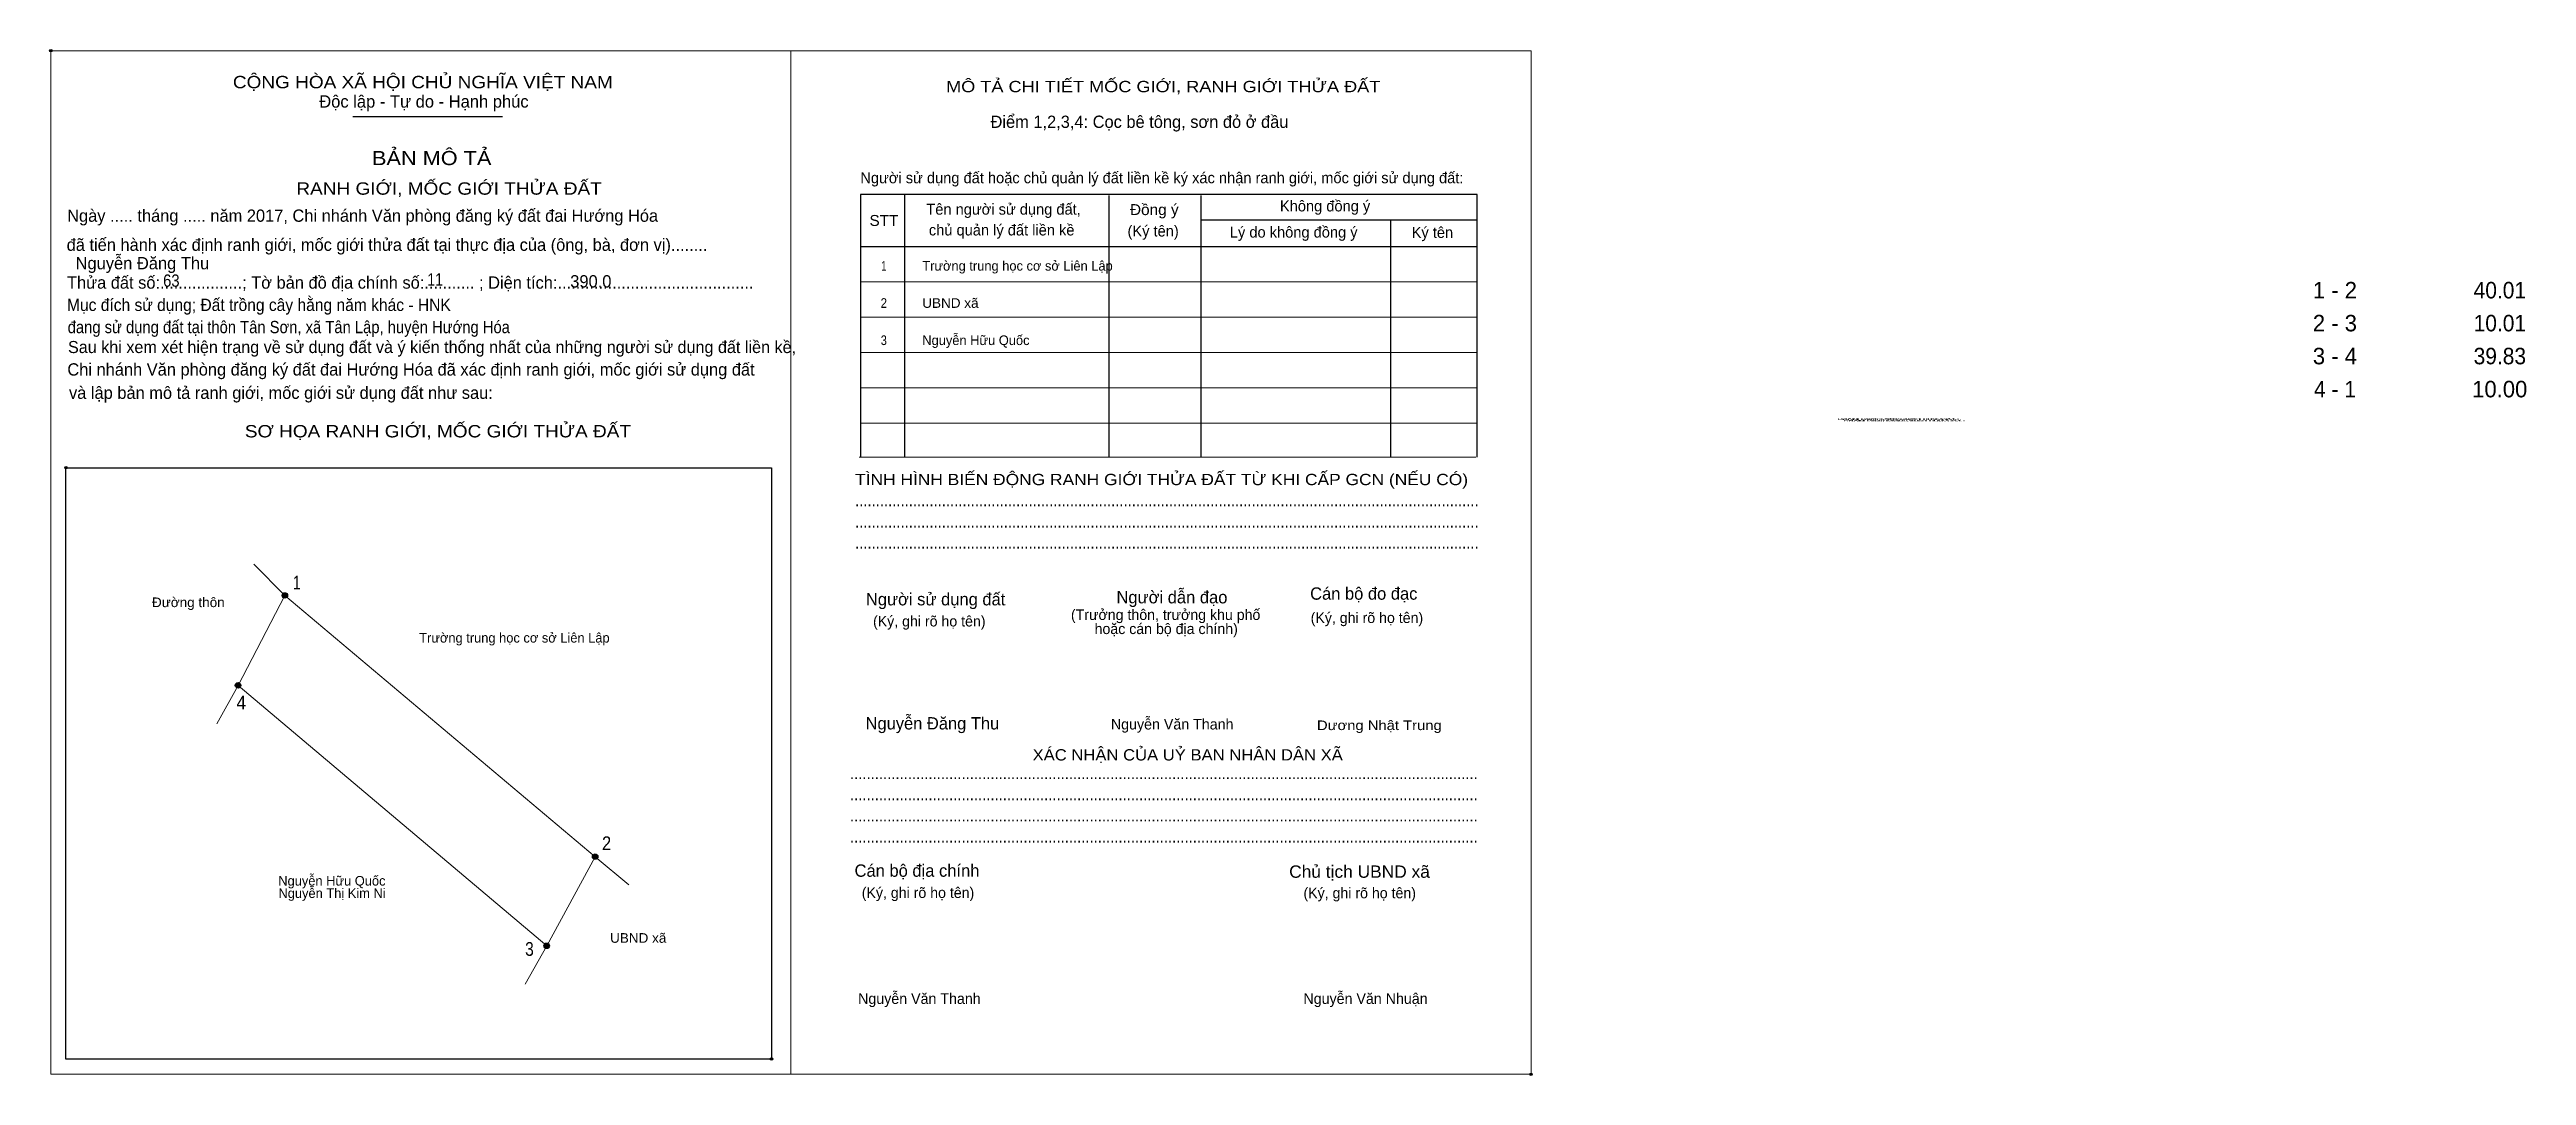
# Model space of a CAD drawing. Header units: metres. Extents: x 547901 to 548145, y 1837698 to 1837799.
import ezdxf
from ezdxf.enums import TextEntityAlignment as Align

# ---------------------------------------------------------------- set-up
doc = ezdxf.new("R2010")
doc.units = ezdxf.units.M
doc.header["$LTSCALE"] = 0.48
doc.header["$PDMODE"] = 32
doc.header["$PDSIZE"] = 0.24
for name, color, linetype, lineweight in [('1', 7, 'Continuous', 25), ('10', 7, 'Continuous', 13), ('11', 7, 'Continuous', 25), ('2', 7, 'Continuous', 13), ('27', 7, 'Continuous', 13)]:
    doc.layers.add(name, color=color, linetype=linetype, lineweight=lineweight)
for name, color, linetype in [('36', 7, 'Continuous'), ('52', 7, 'Continuous'), ('6', 7, 'Continuous'), ('60', 7, 'Continuous'), ('9', 7, 'Continuous')]:
    doc.layers.add(name, color=color, linetype=linetype)

msp = doc.modelspace()

# ---------------------------------------------------------------- hatches: boundary and pattern name
at = {"layer": '11'}
for points in [[(547924.6209, 1837745.35, 1), (547924.0791, 1837745.35, 1)], [(547920.0009, 1837736.48, 1), (547919.4591, 1837736.48, 1)], [(547955.2218, 1837719.5815, 1), (547954.6799, 1837719.5815, 1)], [(547950.4409, 1837710.79, 1), (547949.8991, 1837710.79, 1)], [(547950.4409, 1837710.79, 1), (547949.8991, 1837710.79, 1)]]:
    msp.add_hatch(color=256, dxfattribs=at).paths.add_polyline_path(points)

# ---------------------------------------------------------------- linework, layer by layer
at = {"layer": '1'}
for p, q in [((547931.06, 1837792.61), (547945.82, 1837792.61)), ((547985.47, 1837784.91), (547985.47, 1837758.98)), ((548005.61, 1837784.8), (548005.61, 1837758.98)), ((548014.69, 1837784.8), (548014.69, 1837758.98)), ((548014.69, 1837782.4), (548041.92, 1837782.4)), ((548033.39, 1837782.4), (548033.39, 1837758.98)), ((547981.1, 1837779.76), (548041.92, 1837779.76))]:
    msp.add_line(p, q, dxfattribs=at)
at = {"layer": '1', "lineweight": 13}
for p, q in [((547981.1, 1837776.27), (548041.92, 1837776.27)), ((547981.1, 1837772.79), (548041.92, 1837772.79)), ((547981.1, 1837769.31), (548041.92, 1837769.31)), ((547981.1, 1837765.83), (548041.92, 1837765.83)), ((547981.1, 1837762.35), (548041.92, 1837762.35)), ((547981, 1837758.98), (548041.81, 1837758.98))]:
    msp.add_line(p, q, dxfattribs=at)
at = {"layer": '1'}
msp.add_lwpolyline([(548041.92, 1837758.98), (548041.92, 1837784.91), (547981.1, 1837784.91), (547981.1, 1837758.98)], dxfattribs=at)
msp.add_lwpolyline([(547902.76, 1837757.95), (547972.34, 1837757.95), (547972.34, 1837699.62), (547902.76, 1837699.62)], close=True, dxfattribs=at)
for p in [(547901.26, 1837799.08), (547901.27, 1837799.08), (547902.76, 1837757.95), (547972.33, 1837699.63), (547972.34, 1837699.62), (548047.24, 1837698.12), (548047.25, 1837698.12)]:
    msp.add_point(p, dxfattribs=at)
at = {"layer": '10'}
msp.add_lwpolyline([(547950.17, 1837710.79), (547919.73, 1837736.48), (547924.35, 1837745.35), (547954.95, 1837719.58)], close=True, dxfattribs=at)
at = {"layer": '11'}
for centre in [(547924.35, 1837745.35), (547919.73, 1837736.48), (547954.9508, 1837719.5815), (547950.17, 1837710.79), (547950.17, 1837710.79)]:
    msp.add_circle(centre, 0.2709, dxfattribs=at)
at = {"layer": '2'}
for points in [[(547901.26, 1837799.08), (547974.25, 1837799.08), (547974.25, 1837698.12), (547901.26, 1837698.12)], [(547974.25, 1837799.07), (548047.24, 1837799.07), (548047.24, 1837698.12), (547974.25, 1837698.12)], [(547974.25, 1837799.07), (548047.24, 1837799.07), (548047.24, 1837698.12), (547974.25, 1837698.12)]]:
    msp.add_lwpolyline(points, close=True, dxfattribs=at)
at = {"layer": '27'}
for p, q in [((547924.35, 1837745.35), (547921.28, 1837748.42)), ((547919.73, 1837736.48), (547917.64, 1837732.68)), ((547954.95, 1837719.58), (547958.27, 1837716.79)), ((547950.17, 1837710.79), (547948.05, 1837707.01))]:
    msp.add_line(p, q, dxfattribs=at)

# ---------------------------------------------------------------- texts
at = {"layer": '1'}
for s, height, width, p in [('CỘNG HÒA XÃ HỘI CHỦ NGHĨA VIỆT NAM', 1.218, 1.15, (547919.22, 1837795.38)), ('RANH GIỚI, MỐC GIỚI THỬA ĐẤT', 1.219, 1.15, (547925.48, 1837784.88)), ('STT', 1.079, 1.05, (547982, 1837781.8)), ('Đồng ý', 1.079, 1.05, (548007.69, 1837782.87)), ('Mục đích sử dụng; Đất trồng cây hằng năm khác - HNK', 1.21, 0.95, (547902.86, 1837773.41)), ('đang sử dụng đất tại thôn Tân Sơn, xã Tân Lập, huyện Hướng Hóa', 1.21, 0.9, (547902.93, 1837771.22)), ('RANH GIỚI, MỐC GIỚI THỬA ĐẤT', 0.1525, 3.55, (548077.48, 1837762.67)), ('RANH GIỚI, MỐC GIỚI THỬA ĐẤT', 0.1525, 3.55, (548077.93, 1837762.67)), ('SƠ HỌA RANH GIỚI, MỐC GIỚI THỬA ĐẤT', 1.219, 1.15, (547920.4, 1837760.94)), ('RANH GIỚI, MỐC GIỚI THỬA ĐẤT', 0.1525, 3.55, (548078.08, 1837762.51)), ('RANH GIỚI, MỐC GIỚI THỬA ĐẤT', 0.1525, 3.55, (548078.53, 1837762.51)), ('TÌNH HÌNH BIẾN ĐỘNG RANH GIỚI THỬA ĐẤT TỪ KHI CẤP GCN (NẾU CÓ)', 1.114, 1.15, (547980.58, 1837756.23)), ('.......................................................................................................................................................', 1.218, 0.9, (547980.58, 1837754.14)), ('.......................................................................................................................................................', 1.218, 0.9, (547980.58, 1837752.05)), ('.......................................................................................................................................................', 1.218, 0.9, (547980.58, 1837749.96)), ('Dương Nhật Trung', 0.9482, 1.15, (548026.13, 1837732.07)), ('........................................................................................................................................................', 1.218, 0.9, (547980.08, 1837727.23)), ('........................................................................................................................................................', 1.218, 0.9, (547980.08, 1837725.14)), ('........................................................................................................................................................', 1.218, 0.9, (547980.08, 1837723.06)), ('........................................................................................................................................................', 1.218, 0.9, (547980.08, 1837720.98)), ('Chủ tịch UBND xã', 1.218, 1.05, (548023.39, 1837717.5))]:
    msp.add_text(s, height=height, dxfattribs=dict(at, width=width)).set_placement(p)
for s, height, p in [('Độc lập - Tự do - Hạnh phúc', 1.218, (547927.74, 1837793.47)), ('Điểm 1,2,3,4: Cọc bê tông, sơn đỏ ở đầu', 1.21, (547993.94, 1837791.47)), ('Người sử dụng đất hoặc chủ quản lý đất liền kề ký xác nhận ranh giới, mốc giới sử dụng đất:', 1.079, (547981.1, 1837786.01)), ('Ngày ..... tháng ..... năm 2017, Chi nhánh Văn phòng đăng ký đất đai Hướng Hóa', 1.21, (547902.88, 1837782.21)), ('Tên người sử dụng đất,', 1.079, (547987.61, 1837782.91)), ('Không đồng ý', 1.079, (548022.48, 1837783.23)), (' đã tiến hành xác định ranh giới, mốc giới thửa đất tại thực địa của (ông, bà, đơn vị)........', 1.21, (547902.38, 1837779.34)), ('chủ quản lý đất liền kề', 1.079, (547987.86, 1837780.86)), ('(Ký tên)', 1.079, (548007.45, 1837780.76)), ('Lý do không đồng ý', 1.079, (548017.54, 1837780.65)), ('Ký tên', 1.079, (548035.47, 1837780.62)), ('Thửa đất số:..................; Tờ bản đồ địa chính số:........... ; Diện tích:...........................................', 1.21, (547902.86, 1837775.61)), ('Sau khi xem xét hiện trạng về sử dụng đất và ý kiến thống nhất của những người sử dụng đất liền kề,', 1.191, (547902.96, 1837769.26)), ('Chi nhánh Văn phòng đăng ký đất đai Hướng Hóa đã xác định ranh giới, mốc giới sử dụng đất', 1.21, (547902.9, 1837767.04)), (' và lập bản mô tả ranh giới, mốc giới sử dụng đất như sau:', 1.21, (547902.61, 1837764.74)), ('Người dẫn đạo', 1.218, (548006.36, 1837744.57)), ('Cán bộ đo đạc', 1.216, (548025.46, 1837744.93)), ('Người sử dụng đất', 1.218, (547981.65, 1837744.37)), ('(Ký, ghi rõ họ tên)', 1.044, (547982.35, 1837742.29)), ('(Ký, ghi rõ họ tên)', 1.044, (548025.51, 1837742.63)), ('Nguyễn Văn Thanh', 1.049, (548005.81, 1837732.13)), ('Cán bộ địa chính', 1.218, (547980.53, 1837717.6)), ('(Ký, ghi rõ họ tên)', 1.044, (547981.24, 1837715.51)), ('(Ký, ghi rõ họ tên)', 1.044, (548024.8, 1837715.48)), ('Nguyễn Văn Thanh', 1.049, (547980.88, 1837705.06)), ('Nguyễn Văn Nhuận', 1.049, (548024.8, 1837705.06))]:
    msp.add_text(s, height=height, dxfattribs=at).set_placement(p)
for s, height, width, p in [('MÔ TẢ CHI TIẾT MỐC GIỚI, RANH GIỚI THỬA ĐẤT', 1.114, 1.2, (548010.97, 1837794.99)), ('BẢN MÔ TẢ', 1.392, 1.15, (547938.83, 1837787.8)), ('XÁC NHẬN CỦA UỶ BAN NHÂN DÂN XÃ', 1.114, 1.1, (548013.385, 1837729.07))]:
    msp.add_text(s, height=height, dxfattribs=dict(at, width=width)).set_placement(p, align=Align.CENTER)
for s, p in [('(Trưởng thôn, trưởng khu phố', (548011.21, 1837742.93)), ('hoặc cán bộ địa chính)', (548011.265, 1837741.54))]:
    msp.add_text(s, height=1.044, dxfattribs=at).set_placement(p, align=Align.CENTER)
at = {"layer": '36', "width": 1.05}
for s, p in [('Đường thôn', (547914.83, 1837744.2)), ('UBND xã', (547959.195, 1837711.09))]:
    msp.add_text(s, height=0.9482, dxfattribs=at).set_placement(p, align=Align.CENTER)
at = {"layer": '36'}
for s, p in [('Trường trung học cơ sở Liên Lập', (547946.985, 1837740.7)), ('Nguyễn Hữu Quốc', (547928.985, 1837716.73)), ('Nguyễn Thị Kim Ni', (547929, 1837715.51))]:
    msp.add_text(s, height=0.9482, dxfattribs=at).set_placement(p, align=Align.CENTER)
at = {"layer": '52'}
for s, p in [('1 - 2', (548126.52, 1837774.65)), ('2 - 3', (548126.52, 1837771.4)), ('3 - 4', (548126.52, 1837768.15)), ('10.00', (548142.775, 1837764.89))]:
    msp.add_text(s, height=1.626, dxfattribs=at).set_placement(p, align=Align.CENTER)
at = {"layer": '52', "width": 0.95}
for s, p in [('40.01', (548142.785, 1837774.65)), ('10.01', (548142.785, 1837771.4)), ('39.83', (548142.785, 1837768.15)), ('4 - 1', (548126.53, 1837764.89))]:
    msp.add_text(s, height=1.626, dxfattribs=at).set_placement(p, align=Align.CENTER)
at = {"layer": '6'}
for s, p in [('Nguyễn Đăng Thu', (547903.71, 1837777.52)), ('390.0', (547952.49, 1837775.73)), ('Nguyễn Đăng Thu', (547981.62, 1837732.13))]:
    msp.add_text(s, height=1.214, dxfattribs=at).set_placement(p)
for s, width, p in [('63', 0.9, (547912.34, 1837775.8)), ('11', 0.85, (547938.4, 1837775.92))]:
    msp.add_text(s, height=1.214, dxfattribs=dict(at, width=width)).set_placement(p)
at = {"layer": '60'}
for s, width, p in [('1', 0.75, (547983.42, 1837777.39)), ('2', 0.9, (547983.415, 1837773.72)), ('3', 0.85, (547983.415, 1837770.05))]:
    msp.add_text(s, height=0.9482, dxfattribs=dict(at, width=width)).set_placement(p, align=Align.CENTER)
for s, p in [('Trường trung học cơ sở Liên Lập', (547987.21, 1837777.39)), ('Nguyễn Hữu Quốc', (547987.21, 1837770.05))]:
    msp.add_text(s, height=0.9482, dxfattribs=at).set_placement(p)
at = {"layer": '60', "width": 1.05}
msp.add_text('UBND xã', height=0.9482, dxfattribs=at).set_placement((547987.21, 1837773.72))
at = {"layer": '9'}
for s, width, p in [('1', 0.75, (547925.52, 1837745.95)), ('4', 0.95, (547920.05, 1837734.1)), ('2', 0.9, (547956.075, 1837720.23)), ('3', 0.85, (547948.47, 1837709.8))]:
    msp.add_text(s, height=1.355, dxfattribs=dict(at, width=width)).set_placement(p, align=Align.CENTER)

doc.saveas('drawing.dxf')
